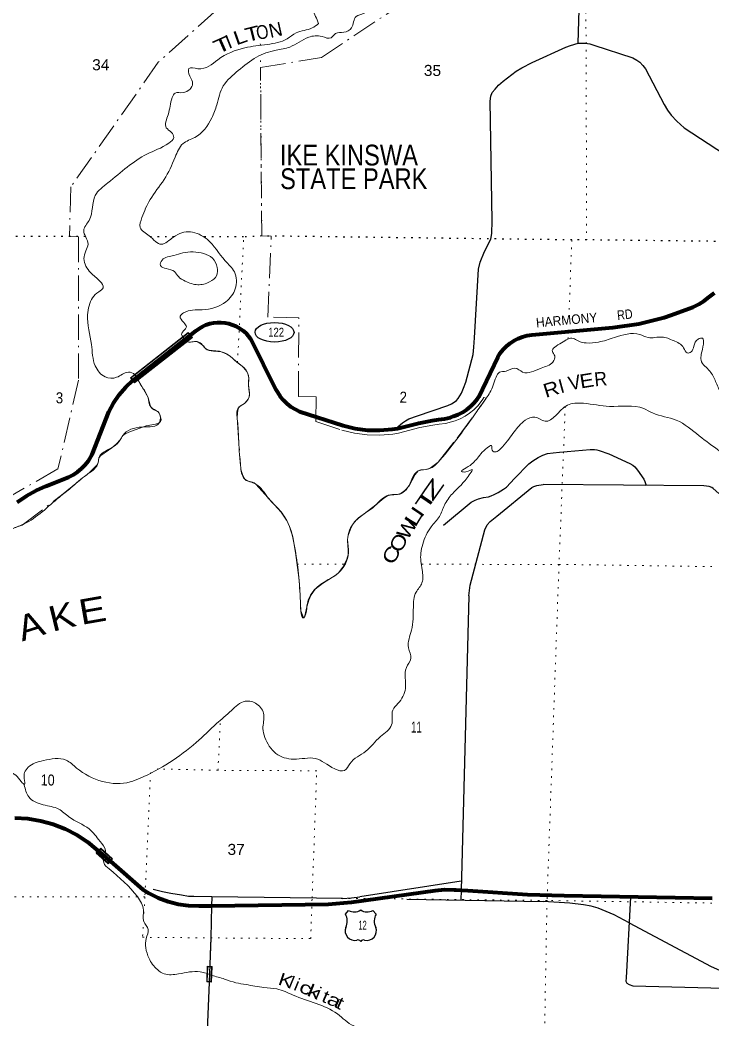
# Model space of a CAD drawing. Header units: feet. Extents: x -518066 to -250644, y -364975 to -177792.
# Drawn here: x -389746 to -378781, y -353042 to -337203 of the extents above; entities that cross this region are included whole.
import ezdxf
from ezdxf.enums import TextEntityAlignment as Align

# ---------------------------------------------------------------- set-up
doc = ezdxf.new("R2010")
doc.units = ezdxf.units.FT
doc.header["$LTSCALE"] = 80
doc.header["$PDMODE"] = 32
doc.header["$PDSIZE"] = 40
doc.linetypes.add('DOT_DASHED', pattern=[7.7, 5, -1.2, 0.3, -1.2])
doc.linetypes.add('DOTTED', pattern=[1.5, 0.3, -1.2])
for name, color, linetype, lineweight in [('16', 7, 'Continuous', 25), ('17', 7, 'Continuous', 25), ('20', 7, 'Continuous', 70), ('23', 7, 'Continuous', 70), ('29', 7, 'Continuous', 25), ('31', 7, 'Continuous', 13), ('39', 7, 'Continuous', 13), ('41', 7, 'Continuous', 13), ('44', 7, 'DOT_DASHED', 13), ('55', 7, 'Continuous', 13), ('57', 7, 'Continuous', 13), ('59', 7, 'Continuous', 13), ('6', 7, 'DOTTED', 25), ('7', 7, 'DOTTED', 13)]:
    doc.layers.add(name, color=color, linetype=linetype, lineweight=lineweight)

msp = doc.modelspace()

# ---------------------------------------------------------------- linework, layer by layer
at = {"layer": '16'}
for p, q in [((-384589.83, -351377.73), (-384538.52, -351318.97)), ((-384346.76, -351313), (-384347.04, -351313.2)), ((-384154.67, -351318.88), (-384103.28, -351377.73))]:
    msp.add_line(p, q, dxfattribs=at)
for centre, radius, start, end in [((-384782.81, -351488.36), 222.05, 332.97043, 29.75871), ((-384447.44, -351161.31), 182.07, 239.97227, 303.45418), ((-384245.66, -351161.81), 181.52, 236.33975, 300.08743), ((-384245.67, -351161.31), 182.07, 236.54582, 236.59441), ((-383910.31, -351488.36), 222.05, 150.24129, 207.02957), ((-384443.62, -351643.26), 151.42, 159.09177, 283.81923), ((-384249.5, -351643.26), 151.42, 256.18077, 20.90823)]:
    msp.add_arc(centre, radius, start, end, dxfattribs=at)
for centre, major_axis, start_param, end_param in [((-384388.28, -351842.08), (-19.56, 51.67), 4.95877769, 6.28318531), ((-384304.83, -351842.08), (19.56, 51.67), 0, 1.32637542)]:
    msp.add_ellipse(centre, major_axis=major_axis, ratio=0.929097, start_param=start_param, end_param=end_param, dxfattribs=at)
at = {"layer": '17'}
msp.add_ellipse((-385712.61, -342153.82), major_axis=(-309.24, 1), ratio=0.500121, dxfattribs=at)
at = {"layer": '20'}
for points in [[(-389829.75, -349852.6), (-389623.9, -349864.46), (-389420.41, -349897.77), (-389221.53, -349952.17), (-389029.42, -350027.06), (-388846.19, -350121.62), (-388673.85, -350234.82), (-388313.22, -350540.85), (-387800.78, -350987.99), (-387702.73, -351047.85), (-387554.93, -351120.94), (-387400.3, -351178.19), (-387240.54, -351218.95), (-387077.39, -351242.8), (-386912.64, -351249.46), (-386708.94, -351246.51)], [(-386708.94, -351246.51), (-384858.68, -351219.74), (-384495.34, -351189.23), (-383169.04, -351004.11), (-383016.96, -350990.59), (-382864.29, -350993.05), (-382833.06, -350995.53), (-382757.18, -350999.78)], [(-382757.18, -350999.78), (-382649.3, -351005.83), (-381706.54, -351066.33), (-381122.61, -351084.73), (-378777.58, -351128.12)]]:
    msp.add_lwpolyline(points, dxfattribs=at)
at = {"layer": '23'}
for points in [[(-383019.22, -343525.46), (-382926.78, -343502.76), (-382875.98, -343485.78), (-382801.98, -343457.11), (-382731.38, -343420.86), (-382664.95, -343377.44), (-382603.43, -343327.31), (-382547.49, -343271.02), (-382497.73, -343209.19), (-382475.66, -343176.89), (-382175.93, -342546.05), (-382135.7, -342483.72), (-382089.17, -342425.94), (-382036.86, -342373.35), (-381979.34, -342326.5), (-381917.23, -342285.93), (-381851.23, -342252.07), (-381782.05, -342225.3), (-381710.44, -342205.9), (-381637.21, -342194.1), (-381629.98, -342193.36), (-380350.95, -342078.73), (-379941.89, -342020.14), (-379541.19, -341919.12), (-379431.02, -341883.34), (-379082.78, -341755.75), (-378990.81, -341710.15), (-378904.11, -341655.19), (-378845.08, -341609.82), (-378738.58, -341526.09)], [(-389790.8, -344848.2), (-389645.06, -344746.09), (-389489.45, -344659.77), (-389336.77, -344594.29), (-388975.87, -344450.4), (-388902.65, -344412.13), (-388833.82, -344366.42), (-388770.16, -344313.76), (-388712.34, -344254.74), (-388661.01, -344189.99), (-388616.73, -344120.24), (-388601.66, -344092.19), (-388339.95, -343417.01), (-388264.19, -343276.95), (-388174.2, -343145.58), (-388070.97, -343024.33), (-387959.12, -342917.53), (-386957.42, -342130.45), (-386907.83, -342093.77), (-386854.67, -342062.48), (-386798.53, -342036.92), (-386740.03, -342017.36), (-386679.81, -342004.03), (-386618.52, -341997.06), (-386556.84, -341996.54), (-386495.44, -342002.47), (-386435, -342014.78), (-386376.18, -342033.35), (-386319.62, -342057.96), (-386265.94, -342088.35), (-386215.74, -342124.18), (-386169.55, -342165.07), (-386127.89, -342210.55), (-386091.22, -342260.15), (-386089.16, -342263.28), (-385695.33, -343055.32), (-385667.73, -343105.07), (-385623.45, -343170.25), (-385572.61, -343230.44), (-385515.76, -343284.98), (-385453.51, -343333.29), (-385386.56, -343374.82), (-385315.63, -343409.13), (-384625.42, -343633.02), (-384434.5, -343678.34), (-384239.89, -343703.46), (-384043.71, -343708.11), (-383848.13, -343692.22), (-383765.14, -343679.18), (-383426.41, -343592.49), (-383214.24, -343550.41), (-383113.53, -343538.38), (-383019.22, -343525.46)]]:
    msp.add_lwpolyline(points, dxfattribs=at)
at = {"layer": '29'}
for p, q in [((-382265.06, -340387.47), (-382293.57, -338492.06)), ((-378911.4, -344589.95), (-381456.94, -344569.86)), ((-382753.37, -350854.14), (-384362.82, -351103.36)), ((-384633.14, -351128.71), (-386705.28, -351104.59)), ((-383618.8, -351141.12), (-381455.9, -351179.81)), ((-380074.08, -351111.32), (-380140.39, -352387.73)), ((-380095.01, -351514.3), (-378795.44, -352209.38)), ((-386722.08, -351755.88), (-386749.35, -352456.55)), ((-380034.62, -352514.49), (-378800.99, -352545.66))]:
    msp.add_line(p, q, dxfattribs=at)
for points in [[(-380899.34, -337569.62), (-380864.11, -336327.34), (-380852.94, -336245.35), (-380834.31, -336155.91), (-380789.6, -336006.84)], [(-382293.57, -338492.06), (-382284.5, -338409.69), (-382262.14, -338350.06), (-382217.44, -338297.89), (-382165.28, -338238.26), (-382090.77, -338174.9), (-381885.86, -338014.65), (-381792.72, -337958.75), (-381632.53, -337876.76), (-381096.05, -337634.52), (-381025.26, -337608.43), (-380899.34, -337569.62)], [(-380899.34, -337569.62), (-380838.05, -337568.37), (-380792.41, -337569.3), (-380718.83, -337581.41), (-380654.57, -337602.84), (-380036.13, -337804.09), (-379970, -337838.56), (-379924.36, -337871.17), (-379875, -337924.28), (-379834.95, -337979.25), (-379540.63, -338542), (-379483.8, -338634.23), (-379425.14, -338709.7), (-379336.64, -338807.53), (-379220.23, -338910.95), (-378582.82, -339329.69)], [(-383790.74, -343681.47), (-383685.29, -343588.09), (-383639.67, -343555.48), (-383582.84, -343528.46), (-383445.94, -343480.95), (-382969.07, -343316.97), (-382906.66, -343288.08), (-382863.81, -343263.86), (-382830.28, -343237.77), (-382805.14, -343205.16), (-382751.12, -343117.58), (-382715.73, -343041.18), (-382682.2, -342946.14), (-382566.71, -342504.52), (-382552.74, -342391.78), (-382544.36, -342243.65), (-382478.23, -341152.62), (-382454.94, -341043.61), (-382387.88, -340872.18), (-382286.36, -340677.44), (-382268.67, -340588.94), (-382265.06, -340387.47)], [(-383036.66, -345212.47), (-382595.56, -344849.61), (-382535.95, -344816.07), (-382480.06, -344793.71), (-382402.76, -344774.15), (-382323.59, -344760.17), (-382277.96, -344746.2), (-382233.25, -344725.7), (-382167.12, -344693.08), (-382082.37, -344643.71), (-382036.72, -344607.37), (-381910.06, -344473.2), (-381682.8, -344238.41), (-381617.61, -344189.97), (-381537.5, -344137.79), (-381461.14, -344104.25), (-381384.75, -344078.16), (-381295.35, -344063.26), (-381198.48, -344052.07), (-380710.43, -344011.08), (-380640.59, -344012.01), (-380607.06, -344017.6), (-380568.86, -344029.71), (-380416.11, -344081.89), (-380080.81, -344234.69), (-380035.19, -344261.71), (-380005.39, -344285.93), (-379961.6, -344339.04), (-379861.01, -344484.38), (-379843.32, -344520.72), (-379823.42, -344582.75)], [(-382635.33, -346334.96), (-382612.32, -346163.31), (-382381.33, -345283.79), (-382344.08, -345205.52), (-382295.65, -345153.35), (-382191.33, -345067.63), (-381636.23, -344616.69), (-381602.7, -344598.05), (-381554.26, -344583.15), (-381456.94, -344569.86)], [(-378671.62, -344708.91), (-378761.05, -344630.67), (-378783.41, -344613.9), (-378824.39, -344598.99), (-378911.4, -344589.95)], [(-382635.33, -346334.96), (-382757.18, -350999.78), (-382761.27, -351156.46)], [(-386705.28, -351104.59), (-386993.56, -351101.33), (-387078.31, -351096.67), (-387187.29, -351078.97), (-387354.94, -351052.89), (-387485.33, -351026.8), (-387634.35, -350985.8)], [(-386705.28, -351104.59), (-386708.94, -351246.51), (-386722.08, -351755.88)], [(-384633.14, -351128.71), (-384491.85, -351118.1), (-384362.82, -351103.36)], [(-380095.01, -351514.3), (-380330.41, -351390.16), (-380583.75, -351285.81), (-380695.51, -351252.27), (-380818.46, -351229.91), (-381034.54, -351203.82), (-381455.9, -351179.81)], [(-378795.44, -352209.38), (-378529.46, -352327.56), (-378308.98, -352417.51), (-378161.27, -352464.63), (-378030.7, -352501.04), (-377801.7, -352557.82)], [(-380140.39, -352387.73), (-380144.13, -352441.12), (-380129.23, -352470.93), (-380091.98, -352497.02), (-380034.62, -352514.49)], [(-386749.35, -352456.55), (-386784.06, -353348.2), (-386805.93, -353761.69), (-386900.69, -356427.11)], [(-378800.99, -352545.66), (-376075.67, -352578.82), (-374812.02, -352642.82)]]:
    msp.add_lwpolyline(points, dxfattribs=at)
at = {"layer": '31'}
for p, q in [((-386703.08, -352206.54), (-386711.91, -352456.39)), ((-386711.91, -352456.39), (-386786.86, -352453.74))]:
    msp.add_line(p, q, dxfattribs=at)
msp.add_lwpolyline([(-386786.86, -352453.74), (-386778.03, -352203.89), (-386703.08, -352206.54)], dxfattribs=at)
msp.add_lwpolyline([(-386711.35, -352214.25), (-386770.31, -352212.16), (-386778.58, -352446.02), (-386719.62, -352448.11)], close=True, dxfattribs=at)
at = {"layer": '39'}
msp.add_line((-387158.02, -342235.52), (-387130.43, -342266.03), dxfattribs=at)
for points in [[(-385013.94, -337260.33), (-385060.84, -337145.2), (-385101.92, -337048.23), (-385097.48, -336829.1), (-385064.63, -336763.1), (-384842.54, -336646.87), (-384724.1, -336465.18), (-384577.94, -336136.99), (-384583.8, -335760.9), (-384537.04, -335526.14), (-384334.32, -335347.37), (-384080.27, -335245.56), (-383962.79, -335150.32), (-383800.98, -335039.47), (-383438.3, -334916.72), (-383045.9, -334647.51), (-382896.26, -334548.59), (-382790.8, -334451.21), (-382760, -334389.2), (-382585.88, -334254.36), (-382409.26, -334075.3), (-382364.52, -334023.51), (-382263.77, -333988.4), (-382064.53, -333761.33), (-381787.74, -333599.45), (-381543.21, -333451.29), (-381449.03, -333285.42), (-381262.62, -333128.58), (-381153.04, -333021.19), (-381041.82, -332767.02), (-380778.02, -332329.51), (-380710.74, -332054.76), (-380686.57, -331866.01), (-380629.43, -331782.17), (-380561.84, -331660.25), (-380469.07, -331621.04), (-380325.32, -331690.96), (-380282.88, -331846.26), (-380018.98, -331941.62), (-379811.65, -332070.55), (-379629.99, -332161), (-379377.18, -332171.79), (-379141.78, -332122.06), (-378789.85, -331882.57), (-378559.95, -331786.53), (-378458.39, -331760.06)], [(-378459.95, -331861.08), (-378686.69, -331992.27), (-379048.61, -332227.63), (-379322.46, -332305.09), (-379499.08, -332303.18), (-379635.94, -332335.88), (-379829.26, -332211.12), (-380008.54, -332086.51), (-380230.81, -332037.85), (-380420.1, -331911.13), (-380469.89, -331876.4), (-380550.89, -331939.87), (-380609.56, -332162.43), (-380607.11, -332303.22), (-380750.44, -332557.04), (-380965, -332898.56), (-381049.56, -333102.74), (-381099.25, -333238.94), (-381311.42, -333365.33), (-381419.33, -333502.91), (-381599.81, -333667.85), (-381917.39, -333887.6), (-382209.42, -334155.89), (-382789.89, -334730.72), (-382923.67, -334847.91), (-383686.58, -335221.68), (-383860.88, -335372.61), (-383999.39, -335735.07), (-384040.47, -336000.05), (-383919.69, -336331.14), (-383769.05, -336503.69), (-383774.11, -336598.15), (-383841.37, -336689.91), (-383890.86, -336808.02), (-384029.55, -336824.61), (-384173.88, -336987.93), (-384293.52, -337097.22), (-384420.55, -337148.13), (-384492.8, -337328.32), (-384614, -337397.38), (-384744.71, -337418.08), (-384817.72, -337485.66), (-384960.02, -337466.02), (-385170.9, -337475.79), (-385469.7, -337631.4), (-385689.05, -337681.3), (-385997.41, -337792.57), (-386286.8, -338004.59), (-386524.35, -338247.33), (-386628.05, -338547.83), (-386706.64, -338756.1), (-386977.03, -339064.85), (-387162.8, -339163.37), (-387287.62, -339377.18), (-387462.17, -339731.2), (-387684.51, -340050.52), (-387814.14, -340336.65), (-387839.96, -340493.22), (-387698.91, -340625.45), (-387505.68, -340758.25), (-387311.71, -340643.73), (-387045.84, -340562.16), (-386782.18, -340679.64), (-386494.88, -341018.57), (-386348.32, -341197.11), (-386335.23, -341464.69), (-386482.04, -341670.21), (-386858.81, -341796.83), (-387154.42, -341845.9), (-387205.18, -341897.63), (-387152.13, -342000.76), (-387108.71, -342067.58), (-387184.33, -342189.42), (-387158.02, -342235.52)], [(-387896.37, -342868.22), (-387928.04, -342822.81), (-388028.01, -342787.54), (-388215.58, -342867.94), (-388398.16, -342859.93), (-388552.81, -342687.33), (-388613.27, -342346.85), (-388674.28, -341875.65), (-388595.02, -341607.06), (-388497.62, -341511.6), (-388428.66, -341448), (-388477.72, -341346.93), (-388626.74, -341208.58), (-388732.66, -340986.24), (-388701.2, -340863.92), (-388667.9, -340757.7), (-388735.74, -340539.8), (-388651.66, -340379.85), (-388552.94, -339984.79), (-388351.99, -339783.87), (-387736.73, -339330.07), (-387385.52, -339154.92), (-387310.25, -339065.25), (-387345.51, -338986.45), (-387426.97, -338911.16), (-387398.58, -338704.36), (-387333.35, -338433.6), (-387288.39, -338361.7), (-387159.85, -338355.05), (-387009.72, -338211.9), (-387056.58, -338092.76), (-387069.29, -337971.97), (-386928.82, -337975.5), (-386610.07, -337832.17), (-386182.43, -337643.78), (-385828.54, -337589.3), (-385510.4, -337500.26), (-385370.87, -337407.26), (-385117.09, -337329.59), (-385013.94, -337260.33)], [(-387003.16, -340876.31), (-386697.19, -340980.17), (-386622.55, -341127.77), (-386627.93, -341250.38), (-386741.5, -341355.72), (-386928.67, -341399.94), (-387126.77, -341343.49), (-387234.37, -341271.95), (-387297.73, -341192.84), (-387427.67, -341145.18), (-387519.46, -341095.92), (-387494.42, -341009.73), (-387306.94, -340937.36), (-387165.97, -340896.67), (-387003.16, -340876.31)], [(-387130.12, -342266.37), (-387101.68, -342297.82), (-386936.68, -342302.71), (-386852.97, -342355.9), (-386803.44, -342414.75), (-386539.06, -342467.89), (-386417.34, -342533.56), (-386288.11, -342645.55), (-386204.53, -342710.81), (-386123.82, -342854.45), (-386125.3, -342987.15), (-386109.13, -343158.24), (-386190.82, -343284.04), (-386281.87, -343349.41), (-386300.29, -343562.36), (-386283.14, -343825.96), (-386251.9, -344266.67), (-386186, -344478.52), (-386008.27, -344560.88), (-385812, -344782.19), (-385685.02, -344916.28), (-385542.48, -345094.78), (-385406.35, -345490.38), (-385305.69, -346368.19), (-385297.91, -346571.37)], [(-382357.16, -343197.8), (-382298.72, -343109.11), (-382201.67, -342864.85), (-382148.62, -342787), (-382042.04, -342770.06), (-381903, -342721.3), (-381781.26, -342784.95), (-381489.5, -342721.76), (-381301.75, -342625.27), (-381272.58, -342529.07), (-381309.95, -342460.29), (-381165.91, -342323.11), (-380978.43, -342250.74), (-380902.61, -342291.78), (-380772.49, -342323.36), (-380581.64, -342309.34), (-380327.92, -342237.7), (-379923.92, -342189.8), (-379793.98, -342237.46), (-379573.09, -342229.8), (-379391.05, -342286.07), (-379229.75, -342402.44), (-379174.42, -342481.46), (-379112.02, -342466.05), (-379068.83, -342372.01), (-378999.36, -342262.17), (-378932.97, -342248.81), (-378917.94, -342341.48), (-378949.83, -342501.99), (-378952.91, -342598.48), (-378814.31, -342770.9), (-378723.79, -342934.76), (-378645.54, -343111.7)], [(-391846.37, -346383.07), (-391711.23, -346389.16), (-391646.2, -346317.48), (-391620.55, -346177), (-391454.21, -346019.95), (-391275.56, -345838.9), (-391055.23, -345700.54), (-390891.61, -345607.8), (-390617.58, -345514.26), (-390513.34, -345527.45), (-390409.89, -345611.02), (-390170.16, -345533.19), (-390028.97, -345472.39), (-389973.44, -345352.34), (-389854.05, -345265.16), (-389684.65, -345194.61), (-389121.87, -344766.38), (-388939.6, -344621.57), (-388688.39, -344413.16), (-388517.96, -344250.12), (-388484.44, -344123.8), (-388267.95, -343969.31), (-388156.33, -343859.92), (-388117.44, -343791.98), (-387806.81, -343656.6), (-387535.04, -343585.15), (-387551.29, -343422.1), (-387674.82, -343338.31), (-387721.2, -343176.94), (-387815.76, -343015.05), (-387896.67, -342867.68)], [(-385297.91, -346571.37), (-385254.98, -346682.43), (-385234.64, -346658.52), (-385198.65, -346490), (-385077.38, -346233.94), (-384870.94, -346081.34), (-384741.6, -346002.31), (-384547.51, -345696.76), (-384552.3, -345405.14), (-384414.75, -345129.14), (-384121.21, -344905.11), (-383932.79, -344748.3), (-383707.53, -344708.51), (-383608.25, -344625.14), (-383434.57, -344349.53), (-383267.63, -344319.17), (-383091.45, -344180.32), (-382508.84, -343412.48), (-382357.16, -343197.8)], [(-378660.59, -344036.4), (-378984.24, -343794.58), (-379346.83, -343547.34), (-379722.93, -343432.66), (-379862.67, -343362.77), (-380404.26, -343328.74), (-380819.23, -343280), (-381072.5, -343311.44), (-381261.03, -343478.3), (-381424.58, -343565), (-381586.44, -343498.9), (-381739.56, -343549.52), (-381914.22, -343732.62), (-382099.49, -343967.88), (-382238.87, -344046.8), (-382264.72, -344024.41), (-382275.91, -343947.87), (-382308.18, -343961.6), (-382498.97, -344150.56), (-382675.3, -344303.48), (-382748.18, -344358.99), (-382680.03, -344367.77), (-382581.23, -344328.63), (-382658.97, -344460.5), (-382894.63, -344713.31), (-383019.09, -344894.95), (-383099.35, -345073.04), (-383231.64, -345236.49), (-383365.2, -345514.55), (-383394.86, -345654.98), (-383373.69, -345918.63), (-383375.99, -346125.72), (-383469.99, -346275.51), (-383512.79, -346514.33), (-383542.91, -346877.97), (-383590.15, -347154.95), (-383553.91, -347326.26), (-383623.76, -347470.28), (-383637.45, -347799.91), (-383756.51, -348037.9), (-383837.98, -348143.59), (-383856.65, -348378.66), (-384033.33, -348563.74), (-384266.76, -348796.48), (-384519.87, -348994.81), (-384601.34, -349100.5), (-384759.63, -349074.65), (-385066.93, -348910.45), (-385410.31, -348922.81), (-385690.32, -348831.3), (-385866.14, -348576.03), (-385896.69, -348434.94), (-385882.24, -348217.92), (-385990.75, -348047.84), (-386176.94, -348003.59), (-386395.33, -348148.01), (-386630.52, -348358.6), (-386952.98, -348656.73), (-387842.49, -349224.18), (-387997.71, -349282.82), (-388848.36, -349062.45), (-389015.6, -348937.98), (-389374.97, -348944.13), (-389615.02, -349050.11), (-389672.15, -349133.94), (-389679.22, -349228.38), (-389674.25, -349322.94), (-389725.94, -349278.14), (-389813.14, -349176.65), (-389916.97, -349127.27), (-390094.84, -349237.94), (-390200.03, -349311.2), (-390440.88, -349308.59), (-390917.62, -349218.96), (-391096.99, -349283.37), (-391287.79, -349293.36), (-391467.76, -349231.08), (-391767.41, -349101.15), (-392027.08, -349166.7), (-392155.22, -349318.13), (-392303.57, -349481.41), (-392559.22, -349547), (-392715.13, -349667.97), (-392811.2, -349823.77), (-392862.71, -349943.86), (-393020.05, -350193.51), (-393033.49, -350320.04), (-393023.7, -350523.24), (-393085.5, -350665.34), (-393053.72, -350876.82), (-393028.83, -350985.68), (-393106.31, -351093.42), (-393166.5, -351271.73), (-393195.49, -351351.85), (-393140.23, -351436.9), (-393169.42, -351535.12), (-393189.58, -351723.91)], [(-389678.58, -349328.98), (-389606.19, -349520.74), (-389376.74, -349645.89), (-389132.59, -349712.88), (-388969.37, -349837.32), (-388652.32, -350027.76), (-388477.87, -350224.71), (-388393.19, -350372.42), (-388426.78, -350513.67)], [(-388426.78, -350513.67), (-388419.37, -350561.15), (-388334.18, -350662.61), (-387885.41, -351101.82), (-387789.4, -351314), (-387785.41, -351497.03), (-387714.52, -351620.46), (-387746.21, -351762.88), (-387751.87, -351911.62), (-387701.56, -352081.08), (-387569.03, -352257.46), (-387461.39, -352324.98), (-387232.56, -352325.46), (-386888.97, -352295), (-386707.9, -352348.83)], [(-386707.9, -352348.83), (-386502.84, -352409.79), (-386324.81, -352466.01), (-386164.56, -352495.9), (-385880.05, -352543.23), (-385675.55, -352565.55), (-385417.69, -352662.86), (-384716.44, -352962.04), (-384457.6, -353151.86), (-384289.94, -353238.13), (-384167.47, -353416.41), (-383990.13, -353534.97), (-383425.24, -353639.63), (-383289.34, -353693.38), (-382839.55, -353680.17), (-382427.46, -353807.3), (-381774.85, -353967.2), (-381602.6, -354001.25), (-381422.17, -354021.3), (-381156.43, -354132.77), (-381037.91, -354124), (-380949.86, -354149.09), (-380905.93, -354169.67), (-380791.77, -354193.03), (-380753.84, -354211.54), (-380636.89, -354164.55), (-380484.63, -354190.33), (-380332.71, -354248.28), (-380228.53, -354265.5), (-380121.3, -354190.25), (-379974.25, -354143.59), (-379858, -354158.93), (-379738.69, -354260.76), (-379606.43, -354280.3), (-379472.4, -354321.97), (-379336.81, -354222.9), (-379094.87, -354126.99), (-378959.42, -354039.99), (-378897.15, -354036.64), (-378875.72, -354095.19), (-378828.36, -354120.63)]]:
    msp.add_spline(points, degree=3, dxfattribs=at)
at = {"layer": '44'}
for p, q in [((-387893.98, -342872.57), (-387130.12, -342266.37)), ((-382359.15, -343200.73), (-382398.24, -343188.72))]:
    msp.add_line(p, q, dxfattribs=at)
for points in [[(-380795.24, -333114.07), (-381186.45, -332615.82), (-384869.5, -335307.17), (-385285.89, -336570.4), (-385954.28, -337051.58), (-386623.74, -337038.36), (-387553.76, -337872.61), (-388939.53, -339847.83), (-388963.85, -340637.31), (-388820.79, -340639.86), (-388817.77, -342911.41), (-389143.9, -344318.9), (-390958.25, -345362.28), (-391332.66, -345550.35), (-391322.81, -345783.5), (-391733.09, -346188.79), (-391835.93, -346207.13), (-391846.37, -346383.07)], [(-385060.08, -343570.86), (-385050.81, -343175.5), (-385333.4, -343171.79), (-385328.29, -341924.79), (-385820.02, -341912.26), (-385765.77, -340628.58), (-385914.44, -340626.72), (-385935.34, -337957.03), (-384967.99, -337795.15), (-383364.17, -336731.13), (-383332.87, -335355.83), (-380795.24, -333114.07)], [(-387130.12, -342266.37), (-387093.91, -342304.74), (-387069.22, -342313.17), (-386978.32, -342298.72), (-386954.55, -342297.86), (-386913.05, -342314.66), (-386852.27, -342356.49), (-386813.95, -342406.51), (-386792.36, -342420.67), (-386749.08, -342435.42), (-386698.36, -342442.8), (-386584.65, -342453.76), (-386540.87, -342467.09), (-386467.5, -342501.28), (-386416.23, -342534.46), (-386324.33, -342614.3), (-386200.16, -342714.73), (-386163.28, -342756.5), (-386139.97, -342797.18), (-386125.8, -342841.76), (-386122.05, -342884.74), (-386125.37, -342984.76), (-386117.51, -343054.5), (-386108.53, -343128.26), (-386112.5, -343176.33), (-386132.47, -343216.39), (-386185.38, -343277.89), (-386203.56, -343295.09), (-386252.89, -343319.41), (-386277.03, -343339.63), (-386293.18, -343389.3), (-386301.12, -343442.37), (-386302.9, -343505.11), (-386253.31, -344247.38), (-386246.2, -344317.11), (-386237.46, -344360.22), (-386221.94, -344409.02), (-386192.65, -344468.09), (-386178.45, -344488.18), (-386161.07, -344502.44), (-386161.07, -344502.44), (-386131.58, -344515.43), (-386059.83, -344532.63), (-386033.76, -344542.28), (-386007.53, -344561.69), (-385818.22, -344775.51), (-385606.06, -345006.62), (-385520.67, -345131.2), (-385478.8, -345217.68), (-385449.4, -345299.34), (-385423.24, -345399.48), (-385382.13, -345646.45), (-385329.72, -346043.82), (-385313.83, -346221.67), (-385297.54, -346572.32), (-385254.63, -346683.2)], [(-389835.55, -345256.42), (-389710.2, -345210.17), (-389085.7, -344737.75), (-388645.58, -344375.97), (-388526.49, -344259.09), (-388505.44, -344225.67), (-388495.86, -344142.02), (-388464.48, -344105.83), (-388290.91, -343988.3), (-388221.31, -343926.18), (-388151.64, -343853.9), (-388119.95, -343793.98), (-388078.2, -343765.92), (-387996.2, -343724.84), (-387849.18, -343671.63), (-387748.03, -343639.59), (-387598.64, -343608.61), (-387539.95, -343587.5), (-387517.75, -343568.78), (-387510.51, -343542.22), (-387523.26, -343473.27), (-387542.02, -343435.16), (-387562.04, -343411.65), (-387620.51, -343381.55), (-387647.6, -343367.33), (-387669.08, -343348.01), (-387684.43, -343311.85), (-387696.86, -343253.54), (-387714.81, -343189.57), (-387893.98, -342872.57)], [(-385254.63, -346683.2), (-385247.96, -346681.8), (-385243.27, -346675.36), (-385230.53, -346647.65), (-385219.52, -346603.49), (-385207.96, -346525.93), (-385169.52, -346401.31), (-385133.93, -346313.98), (-385070.33, -346226.9), (-384954.71, -346136.28), (-384752.56, -346010.26), (-384699.35, -345965.76), (-384629.88, -345878.86), (-384572.51, -345765.79), (-384540.11, -345661.43), (-384540.8, -345602.91), (-384558.01, -345437.07), (-384544.01, -345375.5), (-384500.16, -345249.36), (-384450.74, -345166.83), (-384382.31, -345101.76), (-384104.88, -344891.95), (-383979.06, -344785.42), (-383908.61, -344734.86), (-383843.69, -344725.19), (-383729.72, -344718.03), (-383647.44, -344663.94), (-383578.89, -344587.76), (-383485.11, -344408.03), (-383434.41, -344349.4), (-383394.04, -344333.43), (-383312.88, -344331.86), (-383246.21, -344305.78), (-383119.47, -344211.43), (-382819.21, -343831.98), (-382450.33, -343330.61), (-382359.15, -343200.73)], [(-383001.33, -343598.3), (-382905.91, -343574.86), (-382850.53, -343556.35), (-382771.22, -343525.62), (-382693.63, -343485.79), (-382620.62, -343438.07), (-382553, -343382.97), (-382491.52, -343321.1), (-382437.46, -343253.93), (-382410.43, -343214.37), (-382398.24, -343188.72)], [(-385060.08, -343570.86), (-384645.68, -343705.29), (-384448, -343752.22), (-384245.59, -343778.35), (-384041.56, -343783.18), (-383839.26, -343766.75), (-383749.99, -343752.72), (-383409.8, -343665.66), (-383202.48, -343624.54), (-383103.99, -343612.77), (-383001.33, -343598.3)]]:
    msp.add_lwpolyline(points, dxfattribs=at)
at = {"layer": '55'}
msp.add_point((-388520.18, -350395.18), dxfattribs=at)
at = {"layer": '57'}
for p, q in [((-388536.65, -350413.98), (-388467.45, -350335.01)), ((-388467.45, -350335.01), (-388279.43, -350499.78)), ((-388536.65, -350413.98), (-388348.63, -350578.75)), ((-388279.43, -350499.78), (-388348.63, -350578.75))]:
    msp.add_line(p, q, dxfattribs=at)
msp.add_lwpolyline([(-388525.36, -350413.23), (-388466.7, -350346.29), (-388290.71, -350500.52), (-388349.37, -350567.46)], close=True, dxfattribs=at)
at = {"layer": '59'}
for p, q in [((-387014.86, -342239.06), (-387929.41, -342956.81)), ((-387079.73, -342156.52), (-387014.86, -342239.06))]:
    msp.add_line(p, q, dxfattribs=at)
msp.add_lwpolyline([(-387929.41, -342956.81), (-387994.31, -342874.24), (-387079.73, -342156.52)], dxfattribs=at)
msp.add_lwpolyline([(-387081.07, -342167.74), (-387983.07, -342875.59), (-387928.06, -342945.58), (-387026.09, -342237.7)], close=True, dxfattribs=at)
at = {"layer": '6'}
msp.add_line((-387303.07, -340640.1), (-387681.82, -340639.55), dxfattribs=at)
for points in [[(-388707.74, -340638.07), (-391334.24, -340634.26), (-391611.25, -340635.27), (-396644.54, -340542.44), (-396919.53, -340541.47), (-401952.93, -340458.69), (-402247.87, -340447.44), (-407297.19, -340352.43), (-410154.42, -340256.58)], [(-378605.68, -340714.8), (-380766.39, -340688.63), (-381001.26, -340690.1), (-385914.44, -340626.72), (-386201.65, -340641.7), (-386824.9, -340640.79)]]:
    msp.add_lwpolyline(points, dxfattribs=at)
at = {"layer": '7'}
for p, q in [((-385937.48, -337595.43), (-385937.59, -337580.78)), ((-385914.44, -340626.72), (-385936.19, -337764.09)), ((-386298.63, -342636.6), (-386201.65, -340641.7)), ((-381001.26, -340690.1), (-381046.12, -341823.45)), ((-381057.64, -342114.47), (-381063.59, -342264.78)), ((-385359.3, -345831.47), (-384602.88, -345831.86)), ((-386608.62, -349098.82), (-386572.46, -348306.18)), ((-386739.25, -352204.99), (-386722.08, -351755.88)), ((-386900.69, -356427.11), (-386748.9, -352457.36))]:
    msp.add_line(p, q, dxfattribs=at)
for points in [[(-380765.51, -332581.27), (-380783.95, -335395.95), (-380766.39, -340688.63)], [(-381105.74, -343329.51), (-381204.86, -345833.58), (-381394.46, -351162.21), (-381495.86, -356501.86), (-381597.19, -361835.47), (-381624.81, -363193.56)], [(-383381, -345832.48), (-381204.86, -345833.58), (-378690.78, -345870)], [(-387674.91, -349132.57), (-387767.01, -351105.12), (-387804.23, -351746.17), (-386726.42, -351755.85), (-385138.77, -351767.05), (-385117.58, -351123.82), (-385043, -349105.76), (-386608.62, -349098.82), (-387574.69, -349077.38)], [(-387767.01, -351105.12), (-392048.54, -351100.88), (-393097.15, -351076.31)], [(-378782.34, -351203.27), (-381394.46, -351162.21), (-385117.58, -351123.82)]]:
    msp.add_lwpolyline(points, dxfattribs=at)

# ---------------------------------------------------------------- texts
at = {"layer": '16', "width": 0.6}
msp.add_text('12', height=140, dxfattribs=at).set_placement((-384316.86, -351623.51), align=Align.CENTER)
at = {"layer": '17'}
for s, rotation, width, p in [('RD', 6.425, 0.85, (-380275.9, -341960.56)), ('HARMONY', 5.121, 0.95, (-381563.01, -342076.92))]:
    msp.add_text(s, height=150, rotation=rotation, dxfattribs=dict(at, width=width)).set_placement(p)
at = {"layer": '17', "width": 0.8}
msp.add_text('122', height=140, dxfattribs=at).set_placement((-385686.56, -342222.13), align=Align.CENTER)
at = {"layer": '41'}
for s, height, rotation, width, p in [('T', 220, 14.019, 1.3, (-386150.19, -337555.69)), ('O', 220, 9.674, 0.85, (-385983.64, -337518.47)), ('T', 220, 24.048, 1.55, (-386622.36, -337753.28)), ('L', 220, 19.506, 1.25, (-386316.89, -337606.89)), ('E', 220, 9.186, 1.15, (-380858.89, -343045.08)), ('R', 220, 5.841, 0.95, (-380634.55, -343012.12)), ('R', 220, 17.115, 1.15, (-381414.64, -343195.3)), ('Z', 220, 55.018, 1.95, (-383211.42, -344849.58)), ('T', 220, 55.651, 1.85, (-383315.61, -345003.38)), ('I', 220, 55.641, 1.4, (-383385.54, -345106.02)), ('W', 220, 58.66, 1.15, (-383603.24, -345458.73)), ('L', 220, 58.662, 1.6, (-383486.93, -345262.15)), ('O', 220, 60.487, 1.25, (-383722.41, -345667.53)), ('C', 220, 61.65, 1.3, (-383833.02, -345857.13)), ('E', 400, 9.989, 1.2, (-388774.62, -346794.58)), ('K', 400, 13.806, 1.15, (-389233.04, -346903.62)), ('A', 400, 17.53, 1.15, (-389712.84, -347058.2)), ('K', 200, 341.318, 1.25, (-385669.64, -352489.89)), ('i', 200, 337.689, 1.05, (-385421.97, -352575.89)), ('c', 200, 337.883, 1.4, (-385340.7, -352605.8)), ('k', 200, 337.883, 1.45, (-385212.62, -352665.22)), ('i', 200, 337.134, 1.05, (-385084.56, -352713.83)), ('t', 200, 335.906, 1.2, (-384982.03, -352757.55)), ('a', 200, 335.906, 1.4, (-384901.14, -352791.34)), ('t', 200, 335.906, 1.2, (-384751.21, -352861.22))]:
    msp.add_text(s, height=height, rotation=rotation, dxfattribs=dict(at, width=width)).set_placement(p)
for s, height, rotation, p in [('N', 220, 12.657, (-385776.84, -337489.08)), ('I', 220, 21.636, (-386437.86, -337664.22)), ('I', 220, 15.369, (-381178.54, -343122.98)), ('V', 220, 12.375, (-381030.46, -343077.43)), ('l', 200, 337.451, (-385507.35, -352542.77))]:
    msp.add_text(s, height=height, rotation=rotation, dxfattribs=at).set_placement(p)
at = {"layer": '44', "width": 0.85}
for s, p in [('IKE KINSWA', (-384533.58, -339509.45)), ('STATE PARK', (-384456.97, -339884.58))]:
    msp.add_text(s, height=330, dxfattribs=at).set_placement(p, align=Align.CENTER)
at = {"layer": '7'}
for s, width, p in [('34', 1.05, (-388603.34, -337999.17)), ('35', 1.05, (-383347.04, -338088.78)), ('3', 0.9, (-389179.6, -343279.88)), ('2', 0.9, (-383732.48, -343269.71)), ('11', 0.65, (-383549.14, -348500.28)), ('10', 0.85, (-389418.61, -349338.78)), ('37', 1.05, (-386458.47, -350439.08))]:
    msp.add_text(s, height=175, rotation=359.378, dxfattribs=dict(at, width=width)).set_placement(p)

doc.saveas('drawing.dxf')
